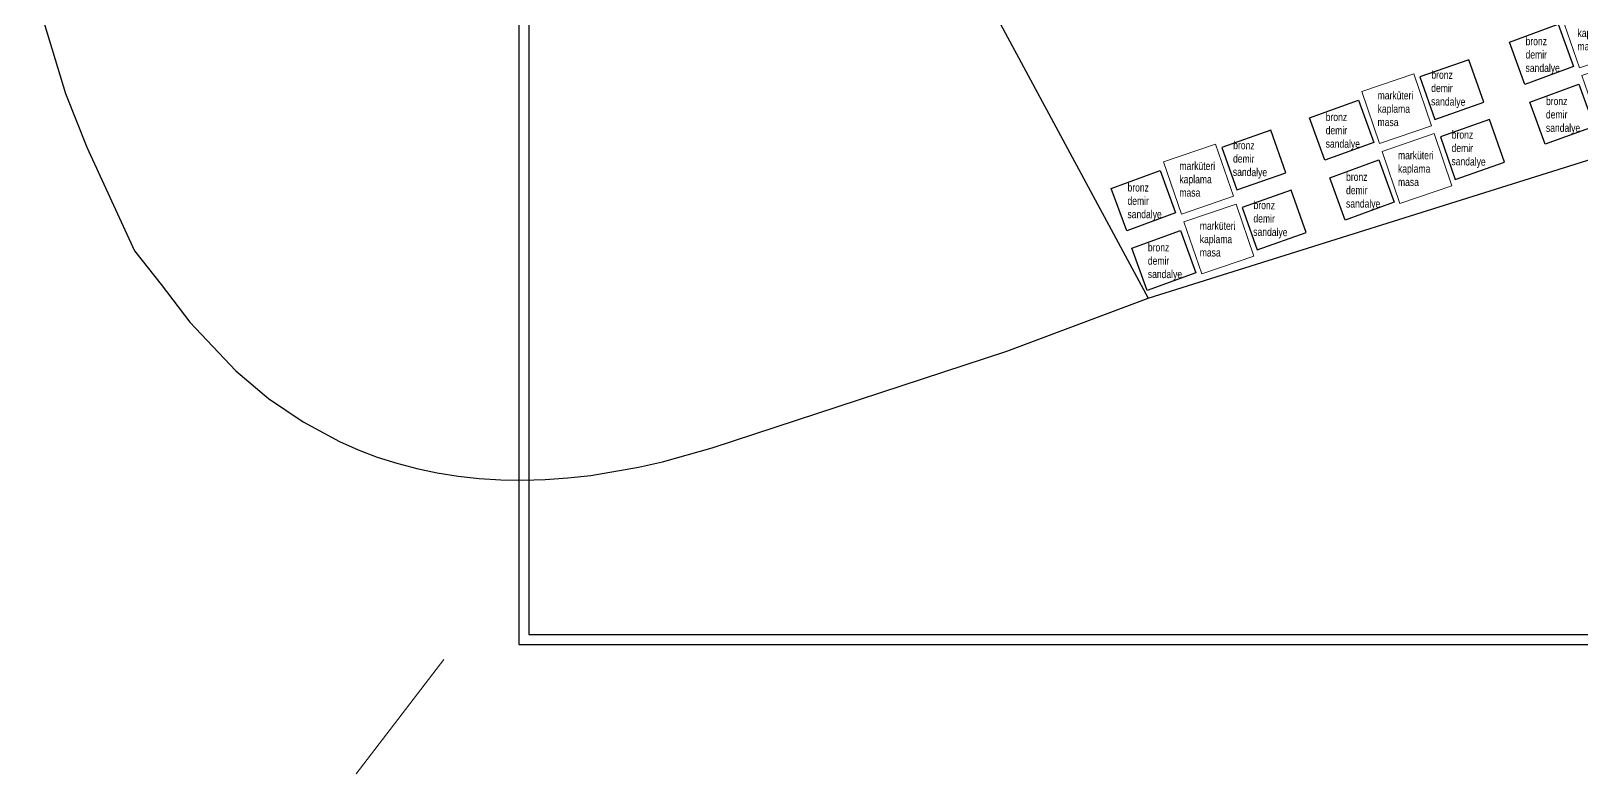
# Model space of a CAD drawing. Header units: millimetres. Extents: x 228897 to 231507, y -97047 to -95333.
# Drawn here: x 228907 to 230457, y -97047 to -96304 of the extents above; entities that cross this region are included whole.
import ezdxf

# ---------------------------------------------------------------- set-up
doc = ezdxf.new("R2010")
doc.units = ezdxf.units.MM
doc.layers.get('0').update_dxf_attribs({"lineweight": 20})
for name, color, linetype, lineweight in [('demir-1', 103, 'Continuous', 20), ('tefris', 30, 'Continuous', 0), ('tefrişoturum', 59, 'Continuous', 25)]:
    doc.layers.add(name, color=color, linetype=linetype, lineweight=lineweight)
for name, color, linetype in [('Sktürk ANTET', 7, 'Continuous'), ('XR_FA_ARC_F0_UNIFREE$0$A960MN_Other Building', 8, 'Continuous'), ('yazı', 11, 'Continuous')]:
    doc.layers.add(name, color=color, linetype=linetype)
doc.styles.add('UBN', font='GOTHIC.TTF', dxfattribs={"width": 0.8})

# ---------------------------------------------------------------- blocks, each defined once
blk = doc.blocks.new('fhgfgh')
at = {"layer": 'tefris', "linetype": 'Continuous'}
blk.add_lwpolyline([(229996.1, -96600), (229978.3, -96548), (230030.4, -96530.2), (230048.1, -96582.3)], close=True, dxfattribs=at)
at = {"layer": 'tefrişoturum'}
for points in [[(230100.5, -96558.7), (230085.5, -96516.3), (230036.5, -96533.5), (230051.4, -96576)], [(229941.5, -96616.7), (229926.1, -96574.4), (229975, -96556.6), (229990.3, -96598.9)]]:
    blk.add_lwpolyline(points, close=True, dxfattribs=at)
at = {"layer": 'yazı', "char_height": 8, "attachment_point": 1, "style": 'UBN'}
for s, insert, rotation in [('bronz \\Pdemir\\Psandalye', (230048, -96527.2), 359.2314), ('marküteri\\Pkaplama \\Pmasa', (229994.2, -96547.9), 359.8821), ('bronz \\Pdemir\\Psandalye', (229942.3, -96569.5), 359.8821)]:
    blk.add_mtext_dynamic_manual_height_columns(s, width=49.273, gutter_width=0.2, heights=[0], dxfattribs=dict(at, insert=insert, rotation=rotation))

msp = doc.modelspace()

# ---------------------------------------------------------------- linework, layer by layer
msp.add_line((229231.62, -97046.78, 0), (229319.19, -96932.21, 0))
at = {"layer": 'Sktürk ANTET', "elevation": 0}
for points in [[(229394.19, -96917.21), (231404.19, -96917.21), (231404.19, -95462.21), (229394.19, -95462.21)], [(229404.19, -96907.21), (231394.19, -96907.21), (231394.19, -95472.21), (229404.19, -95472.21)]]:
    msp.add_lwpolyline(points, close=True, dxfattribs=at)
at = {"layer": 'XR_FA_ARC_F0_UNIFREE$0$A960MN_Other Building', "elevation": 0}
msp.add_lwpolyline([(229522.68, -95642.3), (230023.17, -96571.06), (230473.12, -96429.8, 0.3268739), (230682.64, -96142.56), (230680.79, -95847.62, 0.4203782), (230355.39, -95569.81)], format="xyb", dxfattribs=at)
msp.add_lwpolyline([(228906.59, -96253.37), (228941.16, -96366.55), (228962.31, -96420.4), (229010.17, -96523.88), (229036.82, -96557.49), (229065.27, -96595.08), (229111.24, -96643.9), (229144.07, -96671.42), (229178.59, -96694.94), (229214.81, -96714.45), (229233.54, -96722.72), (229252.69, -96729.99), (229272.25, -96736.26), (229292.21, -96741.55), (229312.58, -96745.84), (229333.35, -96749.14), (229354.52, -96751.46), (229376.09, -96752.79), (229398.04, -96753.14), (229420.39, -96752.5), (229443.13, -96750.89), (229466.25, -96748.29), (229513.64, -96740.15), (229537.89, -96734.62), (229587.52, -96720.63), (229881.71, -96624.23), (230023.17, -96571.06)], dxfattribs=at)

# ---------------------------------------------------------------- block references
at = {"layer": 'demir-1'}
for p in [(458.04, 259.15, 0), (478.41, 199.28, 0), (258.26, 183.41, 0), (278.63, 123.54, 0), (60.18, 112.94, 0), (80.55, 53.07, 0)]:
    msp.add_blockref('fhgfgh', p, dxfattribs=at)

# ---------------------------------------------------------------- texts
at = {"layer": 'yazı', "insert": (230054.38, -96434.99, 0), "char_height": 8, "attachment_point": 1, "rotation": 359.88208, "style": 'UBN'}
msp.add_mtext_dynamic_manual_height_columns('marküteri\\Pkaplama \\Pmasa', width=49.2733, gutter_width=0.2, heights=[0], dxfattribs=at)

doc.saveas('drawing.dxf')
